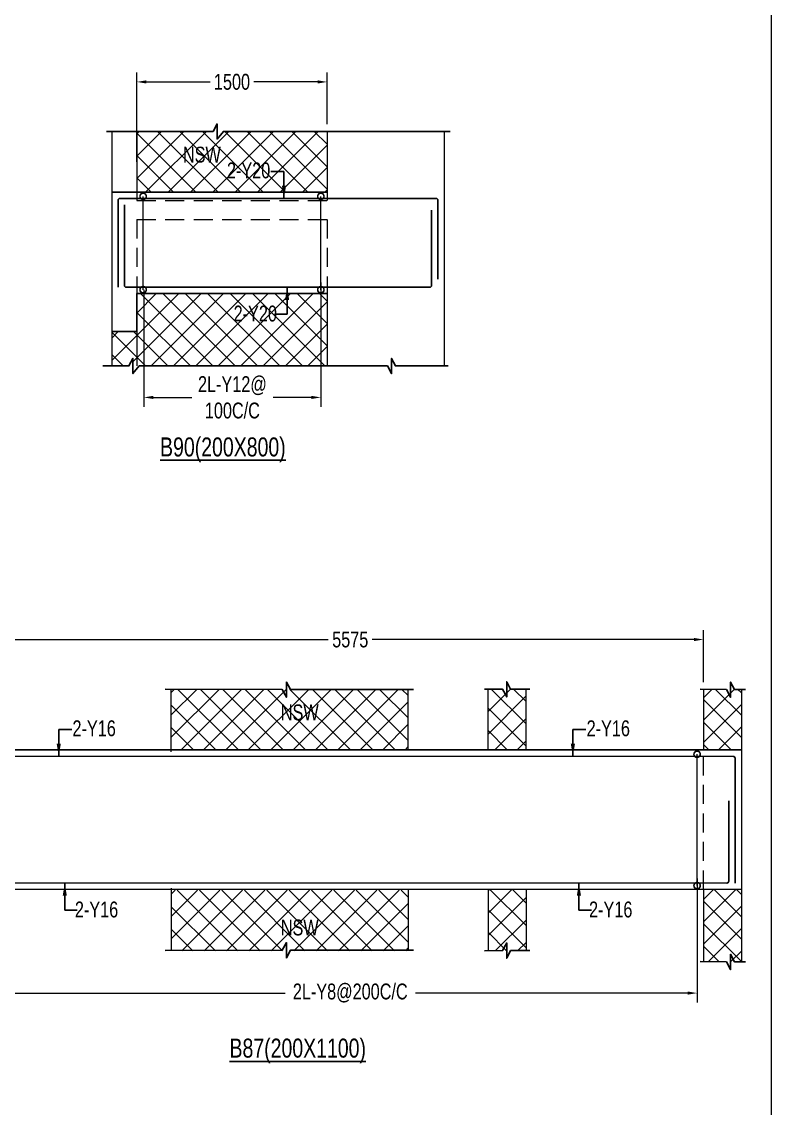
# Model space of a CAD drawing. Header units: millimetres. Extents: x -9667 to 132562, y -132456 to -91255.
# Drawn here: x 61619 to 67535, y -108672 to -100099 of the extents above; entities that cross this region are included whole.
import ezdxf

# ---------------------------------------------------------------- set-up
doc = ezdxf.new("R2010")
doc.units = ezdxf.units.MM
doc.header["$LTSCALE"] = 100
doc.header["$MEASUREMENT"] = 0
doc.linetypes.add('CONTINU', pattern=[0])
doc.linetypes.add('HIDDEN', pattern=[0.375, 0.25, -0.125])
doc.layers.get('Defpoints').update_dxf_attribs({"color": 1, "lineweight": 0})
for name, color, linetype in [('-S-BMNO', 1, 'Continuous'), ('-S-MISC', 8, 'Continuous'), ('-STR-BEAM', 7, 'CONTINU'), ('-STR-REINF', 3, 'Continuous')]:
    doc.layers.add(name, color=color, linetype=linetype)
for name, color, linetype, lineweight in [('-S-STIRRUPS DIM', 6, 'Continuous', 9), ('-S-STIRUP', 11, 'Continuous', 9), ('-S-TEXT', 6, 'Continuous', 0), ('-STR-COLUMN', 5, 'HIDDEN', 13), ('S-COL HATCH', 9, 'Continuous', 0), ('SLAB LINE', 254, 'HIDDEN', 20)]:
    doc.layers.add(name, color=color, linetype=linetype, lineweight=lineweight)
doc.styles.add('BEAM-LS', font='romans.shx', dxfattribs={"width": 0.8})
doc.styles.add('SOBHA', font='swisscl.ttf', dxfattribs={"width": 0.9})
doc.styles.add('sobha.sed', font='swisscl.ttf')
doc.dimstyles.new('S-50', dxfattribs={"dimscale": 50, "dimtxt": 2.5, "dimasz": 2, "dimexe": 0.5, "dimexo": 0.25, "dimgap": 0.25, "dimtad": 0, "dimdec": 0, "dimrnd": 0.0005, "dimzin": 0, "dimdsep": 46, "dimtxsty": 'sobha.sed', "dimblk": 'OBLIQUE', "dimcen": 0.09, "dimclrd": 8, "dimclre": 8, "dimclrt": 6, "dimadec": 0, "dimazin": 0, "dimtfac": 1, "dimtdec": 0, "dimtofl": 0, "dimtmove": 2, "dimatfit": 3, "dimfxl": 0.18, "dimtolj": 1, "dimtzin": 0, "dimlwd": -1, "dimlwe": -1, "dimarcsym": 0})
doc.dimstyles.new('S-DIM50', dxfattribs={"dimscale": 50, "dimtxt": 2.5, "dimasz": 1.5, "dimexe": 1.5, "dimexo": 1, "dimgap": 0.5, "dimtad": 0, "dimdec": 0, "dimzin": 0, "dimdsep": 46, "dimtxsty": 'SOBHA', "dimcen": 0.09, "dimclrd": 256, "dimclre": 256, "dimclrt": 6, "dimadec": 5, "dimazin": 0, "dimtfac": 1, "dimtdec": 0, "dimtofl": 0, "dimtmove": 0, "dimatfit": 3, "dimfxl": 0.18, "dimtolj": 1, "dimtzin": 0, "dimlwd": -1, "dimlwe": -1, "dimarcsym": 0})
doc.dimstyles.new('STIRUP', dxfattribs={"dimscale": 50, "dimtxt": 2.5, "dimasz": 2.2, "dimexe": 0, "dimexo": 0, "dimgap": 0.5, "dimtad": 0, "dimdec": 0, "dimzin": 0, "dimdsep": 46, "dimtxsty": 'BEAM-LS', "dimblk": 'DOTSMALL', "dimcen": 0.09, "dimclrd": 256, "dimclre": 256, "dimclrt": 256, "dimadec": 5, "dimazin": 0, "dimtfac": 1, "dimtdec": 0, "dimtofl": 0, "dimtmove": 0, "dimatfit": 3, "dimldrblk": 'DOTSMALL', "dimfxl": 0, "dimfxlon": 1, "dimtolj": 1, "dimtzin": 0, "dimlwd": -1, "dimlwe": -1, "dimarcsym": 0})
pattern_1 = [(45, (356333.0760606793, 133071.9999999994), (-88.38834764831844, 88.38834764831844), []), (135, (356333.0760606793, 133071.9999999994), (-88.38834764831844, -88.38834764831842), [])]

# ---------------------------------------------------------------- blocks, each defined once
blk = doc.blocks.new('*D192')
at = {"layer": '-S-STIRRUPS DIM', "color": 251, "transparency": 16777216}
for p, q in [((62527.61377988916, -101203.9817331244), (62527.61377988916, -100498.4483984393)), ((64029.98882521022, -100906.5059956974), (64029.98882521022, -100498.4483984393)), ((62602.61377988916, -100573.4483984393), (63106.88944147497, -100573.4483984393)), ((63954.98882521022, -100573.4483984393), (63450.71316362439, -100573.4483984393))]:
    blk.add_line(p, q, dxfattribs=at)
for points in [[(62602.61377988916, -100560.9483984392), (62602.61377988916, -100585.9483984393), (62527.61377988916, -100573.4483984393)], [(63954.98882521022, -100560.9483984392), (63954.98882521022, -100585.9483984393), (64029.98882521022, -100573.4483984393)]]:
    blk.add_solid(points, dxfattribs=at)
at = {"layer": 'Defpoints', "color": 0, "transparency": 16777216}
for p in [(62527.61377988916, -100573.4483984393), (64029.98882521022, -100906.5059956974, -1.3614190257e-06), (62527.61377988916, -101203.9817331244, -1.3610153948e-06)]:
    blk.add_point(p, dxfattribs=at)
at = {"layer": '-S-STIRRUPS DIM', "color": 6, "transparency": 16777216, "insert": (63278.80130254968, -100573.4483984393), "char_height": 125, "attachment_point": 5, "style": 'sobha.sed'}
blk.add_mtext('\\A1;1500', dxfattribs=at)
blk = doc.blocks.new('_Oblique')
at = {"color": 0, "linetype": 'ByBlock', "lineweight": -2}
blk.add_line((-0.5, -0.5), (0.5, 0.5), dxfattribs=at)
blk = doc.blocks.new('*D140')
at = {"layer": '-S-STIRRUPS DIM', "color": 251, "transparency": 16777216}
for p, q in [((61474.70696133639, -106901.6313240607), (61474.70696133639, -107838.1016709587)), ((66949.8657361891, -106858.4914505847), (66949.8657361891, -107838.1016709587)), ((61549.70696133639, -107763.1016709587), (63698.26275767492, -107763.1016709587)), ((66874.8657361891, -107763.1016709587), (64726.30993985054, -107763.1016709587))]:
    blk.add_line(p, q, dxfattribs=at)
for points in [[(61549.70696133639, -107750.6016709587), (61549.70696133639, -107775.6016709587), (61474.70696133639, -107763.1016709587)], [(66874.8657361891, -107750.6016709587), (66874.8657361891, -107775.6016709587), (66949.8657361891, -107763.1016709587)]]:
    blk.add_solid(points, dxfattribs=at)
at = {"layer": 'Defpoints', "color": 0, "transparency": 16777216}
for p in [(61474.70696133639, -106901.6313240607, -1.3614558292e-06), (66949.8657361891, -106858.4914505847, 178586.5908766728), (61474.70696133639, -107763.1016709587)]:
    blk.add_point(p, dxfattribs=at)
at = {"layer": '-S-STIRRUPS DIM', "color": 6, "transparency": 16777216, "insert": (64212.28634876276, -107763.1016709587), "char_height": 125, "attachment_point": 5, "style": 'sobha.sed'}
blk.add_mtext('\\A1;2L-Y8@200C/C', dxfattribs=at)
blk = doc.blocks.new('_DotSmall')
at = {"color": 0, "linetype": 'ByBlock', "const_width": 0.5}
blk.add_lwpolyline([(-0.0625, 0, 1), (0.0625, 0, 1)], format="xyb", close=True, dxfattribs=at)
blk = doc.blocks.new('*D141')
at = {"layer": '-S-STIRUP', "ltscale": 100, "transparency": 16777216}
blk.add_line((66949.86573618044, -106915.4317325636), (66949.86573618044, -105878.7178355216), dxfattribs=at)
at = {"layer": 'Defpoints', "color": 0, "linetype": 'CONTINU', "ltscale": 100, "transparency": 16777216}
for p in [(66949.86573666969, -105878.7178355216), (66949.86573618044, -105878.7178355216), (66949.86573666596, -106915.4317325636)]:
    blk.add_point(p, dxfattribs=at)
at = {"layer": '-S-STIRUP', "linetype": 'CONTINU', "ltscale": 100, "transparency": 16777216, "xscale": 100, "yscale": 100, "zscale": 100}
for p, rotation in [((66949.86573618044, -105878.7178355216), 90), ((66949.86573618044, -106915.4317325636), 270)]:
    blk.add_blockref('_DotSmall', p, dxfattribs=dict(at, rotation=rotation))
blk = doc.blocks.new('*D143')
at = {"layer": '-S-STIRRUPS DIM', "color": 251, "transparency": 16777216}
for p, q in [((61424.71224823906, -105843.6313240608), (61424.71224823906, -104898.550069398)), ((66999.71834110076, -105308.6752930849), (66999.71834110076, -104898.550069398)), ((61499.71224823906, -104973.550069398), (64038.99281760567, -104973.550069398)), ((66924.71834110076, -104973.550069398), (64385.43777173411, -104973.550069398))]:
    blk.add_line(p, q, dxfattribs=at)
for points in [[(61499.71224823906, -104961.050069398), (61499.71224823906, -104986.050069398), (61424.71224823906, -104973.550069398)], [(66924.71834110076, -104961.050069398), (66924.71834110076, -104986.050069398), (66999.71834110076, -104973.550069398)]]:
    blk.add_solid(points, dxfattribs=at)
at = {"layer": 'Defpoints', "color": 0, "transparency": 16777216}
for p in [(61424.71224823906, -104973.550069398), (66999.71834110076, -105308.6752930849, -1.3620024984e-06), (61424.71224823906, -105843.6313240608, -1.3620031661e-06)]:
    blk.add_point(p, dxfattribs=at)
at = {"layer": '-S-STIRRUPS DIM', "color": 6, "transparency": 16777216, "insert": (64212.21529466991, -104973.550069398), "char_height": 125, "attachment_point": 5, "style": 'sobha.sed'}
blk.add_mtext('\\A1;5575', dxfattribs=at)
blk = doc.blocks.new('*D228')
at = {"layer": '-S-STIRRUPS DIM', "color": 251, "transparency": 16777216}
for p, q in [((63980.13622029856, -102156.3221531972), (63980.13622029856, -103138)), ((62583.86377970142, -102213.2440044214), (62583.86377970142, -103138)), ((62658.86377970144, -103063), (62961.37418086501, -103063)), ((63905.13622029856, -103063), (63602.62581913499, -103063))]:
    blk.add_line(p, q, dxfattribs=at)
for points in [[(62658.86377970144, -103050.5), (62658.86377970144, -103075.5), (62583.86377970142, -103063)], [(63905.13622029856, -103050.5), (63905.13622029856, -103075.5), (63980.13622029856, -103063)]]:
    blk.add_solid(points, dxfattribs=at)
at = {"layer": 'Defpoints', "color": 0, "transparency": 16777216}
for p in [(63980.13622029856, -102156.3221531972, 178586.5908766735), (62583.86377970142, -102213.2440044214, -1.360462422e-06), (62583.86377970142, -103063)]:
    blk.add_point(p, dxfattribs=at)
at = {"layer": '-S-STIRRUPS DIM', "color": 6, "transparency": 16777216, "insert": (63282, -103063), "char_height": 125, "attachment_point": 5, "style": 'sobha.sed'}
blk.add_mtext('\\A1;2L-Y12@\\P100C/C', dxfattribs=at)
blk = doc.blocks.new('*D229')
at = {"layer": '-S-STIRUP', "ltscale": 100, "transparency": 16777216}
blk.add_line((63980.13622028981, -102213.262435176), (63980.13622028981, -101476.5485381341), dxfattribs=at)
at = {"layer": 'Defpoints', "color": 0, "linetype": 'CONTINU', "ltscale": 100, "transparency": 16777216}
for p in [(63980.13622077916, -101476.5485381341), (63980.13622028981, -101476.5485381341), (63980.13622077542, -102213.262435176)]:
    blk.add_point(p, dxfattribs=at)
at = {"layer": '-S-STIRUP', "linetype": 'CONTINU', "ltscale": 100, "transparency": 16777216, "xscale": 100, "yscale": 100, "zscale": 100}
for p, rotation in [((63980.13622028981, -101476.5485381341), 90), ((63980.13622028981, -102213.262435176), 270)]:
    blk.add_blockref('_DotSmall', p, dxfattribs=dict(at, rotation=rotation))
blk = doc.blocks.new('*D230')
at = {"layer": '-S-STIRUP', "ltscale": 100, "transparency": 16777216}
blk.add_line((62577.61377970153, -102213.2440044214), (62577.61377970153, -101476.5301073794), dxfattribs=at)
at = {"layer": 'Defpoints', "color": 0, "linetype": 'CONTINU', "ltscale": 100, "transparency": 16777216}
for p in [(62577.61378025054, -101476.5301073794), (62577.61377970153, -101476.5301073794), (62577.61378024683, -102213.2440044214)]:
    blk.add_point(p, dxfattribs=at)
at = {"layer": '-S-STIRUP', "linetype": 'CONTINU', "ltscale": 100, "transparency": 16777216, "xscale": 100, "yscale": 100, "zscale": 100}
for p, rotation in [((62577.61377970153, -101476.5301073794), 90), ((62577.61377970153, -102213.2440044214), 270)]:
    blk.add_blockref('_DotSmall', p, dxfattribs=dict(at, rotation=rotation))

msp = doc.modelspace()

# ---------------------------------------------------------------- hatches: boundary and pattern name
at = {"layer": 'S-COL HATCH'}
h = msp.add_hatch(dxfattribs=at)
h.set_pattern_fill('ANSI37', color=252, scale=1000)
h.set_pattern_definition(pattern_1)
h.paths.add_polyline_path([(64029.98328674012, -101443.5480838572), (62527.61377988916, -101443.5480838572), (62527.61377988916, -100964.4338131464), (64029.98328674012, -100964.4338131464)])
h = msp.add_hatch(dxfattribs=at)
h.set_pattern_fill('ANSI37', color=252, scale=1000)
h.set_pattern_definition(pattern_1)
h.paths.add_polyline_path([(62329.98301198487, -102543.5296541498), (62329.98301198487, -102814.4321485132), (62465.96840815772, -102814.4338131464), (62496.8360721149, -102754.7742162599), (62496.8360721149, -102874.9390313505), (62546.68746712584, -102814.4338131464), (62825.85185888936, -102814.4338131464), (64029.98328674012, -102814.4470254896), (64029.98328674012, -102243.5480838572), (62527.6174604525, -102243.5296531477), (62527.61377988909, -102543.5480837925)])
h.paths.add_polyline_path([(63240.33824447313, -102534.8813048453), (63673.00534801177, -102534.8813048453), (63673.00534801177, -102271.2836639541), (63240.33824447313, -102271.2836639541)], flags=24)
h = msp.add_hatch(dxfattribs=at)
h.set_pattern_fill('ANSI37', color=252, scale=1000)
h.set_pattern_definition([(45, (342145.2567549908, 18921.9165959174), (-88.38834764831844, 88.38834764831844), []), (135, (342145.2567549908, 18921.9165959174), (-88.38834764831844, -88.38834764831842), [])])
h.paths.add_polyline_path([(64669.70336762446, -105843.2745895879), (62799.70336154764, -105843.2745895879), (62799.70336154764, -105366.4638735559), (64669.70336762446, -105366.4638735559)])
h.paths.add_polyline_path([(65599.69209328809, -105843.2745895879), (65299.72855364754, -105843.2745895879), (65299.72855364754, -105364.0455704031), (65599.69209328809, -105364.0455704031)])
h.paths.add_polyline_path([(65599.69165813053, -106945.1554133557), (65299.72853888103, -106945.1554133557), (65299.72853888103, -107429.9099110407), (65599.69165813053, -107429.9099110407)])
h.paths.add_polyline_path([(64669.70336762446, -106950.8749784973), (62799.70336152807, -106950.8749784973), (62799.70336152807, -107429.229450048), (64669.70336762446, -107429.229450048)])
h.paths.add_polyline_path([(67299.7125384137, -106945.7173812448), (66999.71280263063, -106945.7173812448), (66999.71280263063, -107514.8045694842), (67299.7125384137, -107514.8045694842)])
h.paths.add_polyline_path([(67299.7125384137, -105843.6313240608), (66999.71280263063, -105843.6313240608), (66999.71280263063, -105366.6215412885), (67299.7125384137, -105366.6215412885)])

# ---------------------------------------------------------------- linework, layer by layer
at = {"layer": '-S-MISC', "linetype": 'ByBlock', "ltscale": 1000}
for points, elevation in [([(62289.07606067929, -100964.4338131464), (63130.03337974511, -100964.4338131464), (63160.90104370228, -100904.7742162599), (63160.90104370228, -101024.9390313505), (63210.75243871324, -100964.4338131464), (65001.07606067929, -100964.4338131464)], -1.3604593428e-06), ([(62259.14800449976, -102814.4312814032), (62465.96840815772, -102814.4338131464), (62496.8360721149, -102754.7742162599), (62496.8360721149, -102874.9390313505), (62546.68746712584, -102814.4338131464), (62825.85185888936, -102814.4338131464)], -1.3604593428e-06), ([(64985.98834946173, -102814.4522439015), (64569.2919974835, -102814.4522439015), (64538.4243335263, -102754.792647015), (64538.4243335263, -102874.9574621056), (64505.57293851536, -102814.4522439015), (62614.84837870291, -102814.4338131463)], -1.3608660083e-06), ([(65630.90770291093, -105365.9291318216), (65478.21135093268, -105365.9291318216), (65447.34368697551, -105306.2695349352), (65447.34368697551, -105426.4343500257), (65414.49229196456, -105365.9291318216), (65272.78922848378, -105363.8430746376)], -1.5182497427e-06), ([(65630.90770291093, -107428.2204362636), (65478.21135093268, -107428.2204362636), (65447.34368697551, -107487.8800331501), (65447.34368697551, -107367.7152180595), (65414.49229196456, -107428.2204362636), (65272.78922848378, -107430.3064934476)], -1.5182497427e-06)]:
    msp.add_lwpolyline(points, dxfattribs=dict(at, elevation=elevation))
for points in [[(64711.25675499068, -105368.4385130927), (63739.75778269397, -105368.4385130927), (63708.89011873679, -105308.7789162062), (63708.89011873679, -105428.9437312968), (63676.03872372584, -105368.4385130927), (62750.2567549907, -105366.3524559087)], [(67330.91018231216, -105368.4385130927), (67245.21383033393, -105368.4385130927), (67214.34616637675, -105308.7789162062), (67214.34616637675, -105428.9437312968), (67181.4947713658, -105368.4385130927), (66972.79170788502, -105366.3524559087)], [(64711.25675499068, -107425.7110549925), (63739.75778269397, -107425.7110549925), (63708.89011873679, -107485.370651879), (63708.89011873679, -107365.2058367884), (63676.03872372584, -107425.7110549925), (62750.2567549907, -107427.7971121766)], [(67330.91018231216, -107516.6215412885), (67245.21383033393, -107516.6215412885), (67214.34616637675, -107456.961944402), (67214.34616637675, -107577.1267594926), (67181.4947713658, -107516.6215412885), (66972.79170788502, -107514.5354841044)]]:
    msp.add_lwpolyline(points, dxfattribs=at)
at = {"layer": '-STR-BEAM'}
for p, q in [((62329.9830120584, -101443.5296531023, -1.3604592168e-06), (64029.98328674012, -101443.5480838572, 1.81857030671e-05)), ((62527.61377988916, -102243.5296531026, -1.360462422e-06), (64029.98328673825, -102243.5480838572, 1.81857030671e-05)), ((62527.6174604525, -102243.5296531477, -1.360414537e-06), (62527.61377988909, -102543.5480837925, -1.360462422e-06)), ((62329.97108627777, -102543.5296530377, -1.3604592168e-06), (62527.61377988909, -102543.5480837925, -1.360462422e-06)), ((61124.70696132633, -105843.6313240608), (67299.7125384137, -105843.6313240608)), ((61124.70696132633, -106943.6313240607), (67299.7125384137, -106945.7173812448))]:
    msp.add_line(p, q, dxfattribs=at)
at = {"layer": '-STR-COLUMN', "linetype": 'Continuous', "ltscale": 10}
for p, q in [((62329.98301198487, -100964.4375360948, -1.3604592168e-06), (62329.98301198487, -102814.4375360948, -1.3604592168e-06)), ((62527.61377988916, -100964.4338131463, -1.360462422e-06), (62527.61377988916, -101443.5296531026, -1.360462422e-06)), ((64029.98328674012, -100964.4522439009, -1.3608660251e-06), (64029.98328674012, -101443.5480838572, -1.3608660251e-06)), ((64954.79070556331, -100964.4457269981, -1.3608660251e-06), (64954.79070556331, -102814.4457269981, -1.3608660251e-06)), ((64029.98328674012, -102243.5480838572, -1.3608660251e-06), (64029.98328674012, -102814.4522439009, -1.3608660251e-06)), ((62527.63904076941, -102543.5480861482, -1.3604624224e-06), (62527.61377988916, -102814.4338131462, -1.360462422e-06)), ((62799.7033677946, -105859.9772567992, -1.12987980541e-05), (62799.70336152807, -105364.9201180373, -1.12987980541e-05)), ((64669.70336762446, -105843.2745895879), (64669.73982846076, -105364.0455704031, -7.9574009989e-06)), ((65299.69209281125, -105843.2745895879, 2.4599675434e-06), (65299.72855364754, -105364.0455704031, -5.4964670289e-06)), ((65599.69209328809, -105843.2745895879, 2.4599675434e-06), (65599.72855412439, -105364.0455704031, -5.4964670289e-06)), ((66999.71280263063, -105366.6215412885), (66999.71280263063, -105845.7173812448)), ((67299.7125384137, -105366.615024385), (67299.7125384137, -107516.615024385)), ((62799.7033677946, -106934.172311286, -1.12987980541e-05), (62799.70336152807, -107429.229450048, -1.12987980541e-05)), ((64669.70336762446, -106950.8749784973), (64669.73982846076, -107430.1039976821, -7.9574009989e-06)), ((65299.69164988004, -106945.0532394195, 2.556623389e-06), (65299.72855364754, -107430.1039976821, -5.4964670289e-06)), ((65599.69165813053, -106945.1554133557, 2.5549270388e-06), (65599.72855412439, -107430.1039976821, -5.4964670289e-06)), ((66999.71280263063, -106945.7173812448), (66999.71280263063, -107516.6215412885))]:
    msp.add_line(p, q, dxfattribs=at)
at = {"layer": '-STR-REINF', "ltscale": 10}
for p, q in [((62394.98301198487, -101493.5333760511, -1.3604592168e-06), (64889.80287250937, -101493.5415671809, -1.3608660863e-06)), ((62379.98301198487, -101508.5333760511, -1.3604592168e-06), (62379.98301198487, -102194.1958913784, -1.3604592168e-06)), ((62429.98301198301, -101543.5333760511, -1.3604592168e-06), (62429.98301198301, -102178.5333760511, -1.3604592168e-06)), ((64854.80287251117, -101586.0000000006, -1.3608660863e-06), (64854.80287251124, -102178.5415671809, -1.3608660863e-06)), ((64904.80287250937, -101508.5415671809, -1.3608660863e-06), (64904.80287250937, -102131.0000000006, -1.3608660863e-06)), ((64839.80287251124, -102193.5415671809, -1.3608660863e-06), (62444.98296067773, -102193.533376051, -1.3604592168e-06)), ((61189.70696132633, -105893.3791262983, 6.937183344e-07), (67234.72470535981, -105895.7108645679)), ((67249.72470535981, -105910.7108645679), (67249.72470535981, -106896.3733798952)), ((67199.72470536167, -106245.7108645679), (67199.72470536167, -106880.7108645679)), ((67184.72470536167, -106895.7108645679), (61239.70683178682, -106893.3791262978, 1.2617377934e-06))]:
    msp.add_line(p, q, dxfattribs=at)
for centre, start, end in [((62394.98301198487, -101508.5333760511, -1.3604592168e-06), 90, 180), ((64889.80287250937, -101508.5415671809, -1.3608660863e-06), 0, 90), ((62444.98301198301, -102178.5333760511, -1.3604592168e-06), 180, 270), ((64839.80287251124, -102178.5415671809, -1.3608660863e-06), 270, 0), ((67234.72470535981, -105910.7108645679), 0, 90), ((67184.72470536167, -106880.7108645679), 270, 0)]:
    msp.add_arc(centre, 15, start, end, dxfattribs=at)
at = {"layer": 'Defpoints'}
msp.add_lwpolyline([(32824.54679917766, -91400), (67535.27016734204, -91400), (67535.27016734204, -118401.9017576893), (32824.54679917766, -118401.9017576893)], close=True, dxfattribs=at)
at = {"layer": 'SLAB LINE', "color": 8, "linetype": 'HIDDEN', "ltscale": 6}
for p, q in [((62527.62245316089, -101443.5317958338, 9.119478216e-07), (62527.62174845571, -101508.5317958299, 7.273139948e-07)), ((64029.98491298287, -101443.5480838749, 1.81857217652e-05), (64029.98258203492, -101508.5480838534, 1.81857030671e-05)), ((62527.62174845571, -101508.5317958299, 9.119478216e-07), (64029.98258203492, -101508.5480838534, 1.81857030671e-05)), ((62527.62012221289, -101658.5317958196, 3.01235933e-07), (62527.61377988916, -102243.5296531026, -1.360462422e-06)), ((62527.62012221289, -101658.5317958197, 9.119447053e-07), (64029.98122683258, -101658.5480838461, 1.81857030671e-05)), ((64029.98122683258, -101658.5480838461, 1.81857030671e-05), (64029.98328674012, -102243.5480838572, -1.3608660251e-06)), ((66999.71280263063, -106945.7173812448), (66999.71280263063, -105843.6313240608))]:
    msp.add_line(p, q, dxfattribs=at)

# ---------------------------------------------------------------- texts
at = {"layer": '-S-BMNO', "color": 4, "linetype": 'Continuous', "style": 'sobha.sed'}
for s, p in [('%%UB90(200X800)', (62711.2464078615, -103528.8639686819)), ('%%UB87(200X1100)', (63259.2809530675, -108272.3285250403, -7.0495709856e-06))]:
    msp.add_text(s, height=150, dxfattribs=at).set_placement(p)
at = {"layer": '-S-TEXT', "color": 6, "style": 'sobha.sed'}
for p in [(62891.94977310494, -101209.9517838143, 5.03687561978e-05), (63664.16155585527, -105610.9152572074, 4.04308228262e-05), (63664.16155585527, -107307.9885703798, 4.04308228262e-05)]:
    msp.add_text('NSW', height=125, dxfattribs=at).set_placement(p)
at = {"layer": '-S-TEXT', "color": 6, "char_height": 125, "style": 'sobha.sed'}
for s, insert, attachment_point in [('\\A1;2-Y20', (63580.87854715916, -101209.2287876045), 3), ('\\A1;2-Y20', (63633.727825076, -102338.8213441638), 3), ('\\A1;2-Y16', (62019.94274828517, -105611.3980849921, 1.3620026323e-06), 1), ('\\A1;2-Y16', (66077.94274828516, -105611.3980849921, 1.3620026323e-06), 1), ('\\A1;2-Y16', (62039.09347036832, -107040.9906415513, 1.3620026323e-06), 1), ('\\A1;2-Y16', (66097.09347036832, -107040.9906415513, 1.3620026323e-06), 1)]:
    msp.add_mtext(s, dxfattribs=dict(at, insert=insert, attachment_point=attachment_point))

# ---------------------------------------------------------------- dimensions: what is measured, and where the dimension line sits
at = {"layer": '-S-STIRRUPS DIM'}
for base, p1, p2, picture, middle in [((62527.61377988916, -100573.4483984393), (64029.98882521022, -100906.5059956974, -1.360866053e-06), (62527.61377988916, -101203.9817331244, -1.360462422e-06), '*D192', (63278.80130254968, -100573.4483984393)), ((61424.71224823906, -104973.550069398, 1.3620026323e-06), (66999.71834110076, -105308.6752930849), (61424.71224823906, -105843.6313240608), '*D143', (64212.21529466991, -104973.550069398, 1.3620026323e-06))]:
    dim = msp.add_linear_dim(base=base, p1=p1, p2=p2, angle=180, dimstyle='S-DIM50', override={"dimscale": 1, "dimtxt": 125, "dimasz": 75, "dimexe": 75, "dimexo": 0, "dimgap": 25, "dimrnd": 5, "dimtxsty": 'sobha.sed', "dimsah": 1, "dimcen": 4.5, "dimclrd": 251, "dimclre": 251, "dimfxl": 75}, dxfattribs=at)
    dim.commit()
    dim.dimension.update_dxf_attribs({"geometry": picture, "text_midpoint": middle})
for base, p1, p2, text, picture, middle in [((62583.86377970142, -103063), (63980.13622029856, -102156.3221531972, 178586.5908766735), (62583.86377970142, -102213.2440044214, -1.360462422e-06), '2L-Y12@\\P100C/C', '*D228', (63282, -103063)), ((61474.70696133639, -107763.1016709587, 1.3614496596e-06), (66949.8657361891, -106858.4914505847, 178586.5908780343), (61474.70696133639, -106901.6313240607), '2L-Y8@200C/C', '*D140', (64212.28634876276, -107763.1016709587, 1.3614496596e-06))]:
    dim = msp.add_linear_dim(base=base, p1=p1, p2=p2, angle=180, text=text, dimstyle='S-DIM50', override={"dimscale": 1, "dimtxt": 125, "dimasz": 75, "dimexe": 75, "dimexo": 0, "dimgap": 25, "dimtxsty": 'sobha.sed', "dimsah": 1, "dimcen": 4.5, "dimclrd": 251, "dimclre": 251, "dimfxl": 75}, dxfattribs=at)
    dim.commit()
    dim.dimension.update_dxf_attribs({"geometry": picture, "text_midpoint": middle})
at = {"layer": '-S-STIRUP', "linetype": 'CONTINU', "ltscale": 100}
for base, p1, p2, picture, middle in [((62577.61377970153, -101476.5301073794, -1.360462422e-06), (62577.61378024677, -102213.2440044213, -1.360462422e-06), (62577.61378025051, -101476.5301073794, -1.360462422e-06), '*D230', (62577.61377970148, -101844.8870559004, -1.360462422e-06)), ((63980.13622028981, -101476.5485381341, 178586.5908766735), (63980.1362207754, -102213.262435176, 178586.5908766735), (63980.13622077912, -101476.548538134, 178586.5908766735), '*D229', (63980.13622028977, -101844.905486655, 178586.5908766735)), ((66949.86573618044, -105878.7178355216, 178586.5908780343), (66949.86573666593, -106915.4317325635, 178586.5908780343), (66949.86573666964, -105878.7178355216, 178586.5908780343), '*D141', (66949.86573618039, -106397.0747840426, 178586.5908780343))]:
    dim = msp.add_linear_dim(base=base, p1=p1, p2=p2, angle=90, text=' ', dimstyle='STIRUP', override={"dimasz": 2}, dxfattribs=at)
    dim.commit()
    dim.dimension.update_dxf_attribs({"geometry": picture, "text_midpoint": middle})

# ---------------------------------------------------------------- leaders
at = {"layer": '-S-MISC', "annotation_type": 0, "has_hookline": 1, "hookline_direction": 1, "text_width": 353.5386631716907, "horizontal_direction": (-1, 0, 0)}
for points in [[(63689.3097202472, -101493.5480838572), (63689.3097202472, -101280.7748235506), (63585.87854715917, -101280.7748235506)], [(63713.76771318228, -102193.5480838609), (63713.76771318228, -102406.3213441638), (63614.727825076, -102406.3213441638)]]:
    msp.add_leader(points, dimstyle='S-50', dxfattribs=at)
at = {"layer": '-S-MISC', "annotation_type": 0, "has_hookline": 1, "hookline_direction": 1, "text_width": 353.5386631716907}
for points in [[(61911.51157519713, -105895.7173812448, 1.3614496596e-06), (61911.51157519713, -105682.9441209382, 1.3614496596e-06), (62014.94274828516, -105682.9441209382, 1.3614496596e-06)], [(65969.51157519713, -105895.7173812448, 1.3614496596e-06), (65969.51157519713, -105682.9441209382, 1.3614496596e-06), (66072.94274828515, -105682.9441209382, 1.3614496596e-06)], [(61959.05358226204, -106895.7173812485, 1.3614496596e-06), (61959.05358226204, -107108.4906415513, 1.3614496596e-06), (62058.09347036832, -107108.4906415513, 1.3614496596e-06)], [(66017.05358226204, -106895.7173812485, 1.3614496596e-06), (66017.05358226204, -107108.4906415513, 1.3614496596e-06), (66116.09347036832, -107108.4906415513, 1.3614496596e-06)]]:
    msp.add_leader(points, dimstyle='S-50', dxfattribs=at)

doc.saveas('drawing.dxf')
